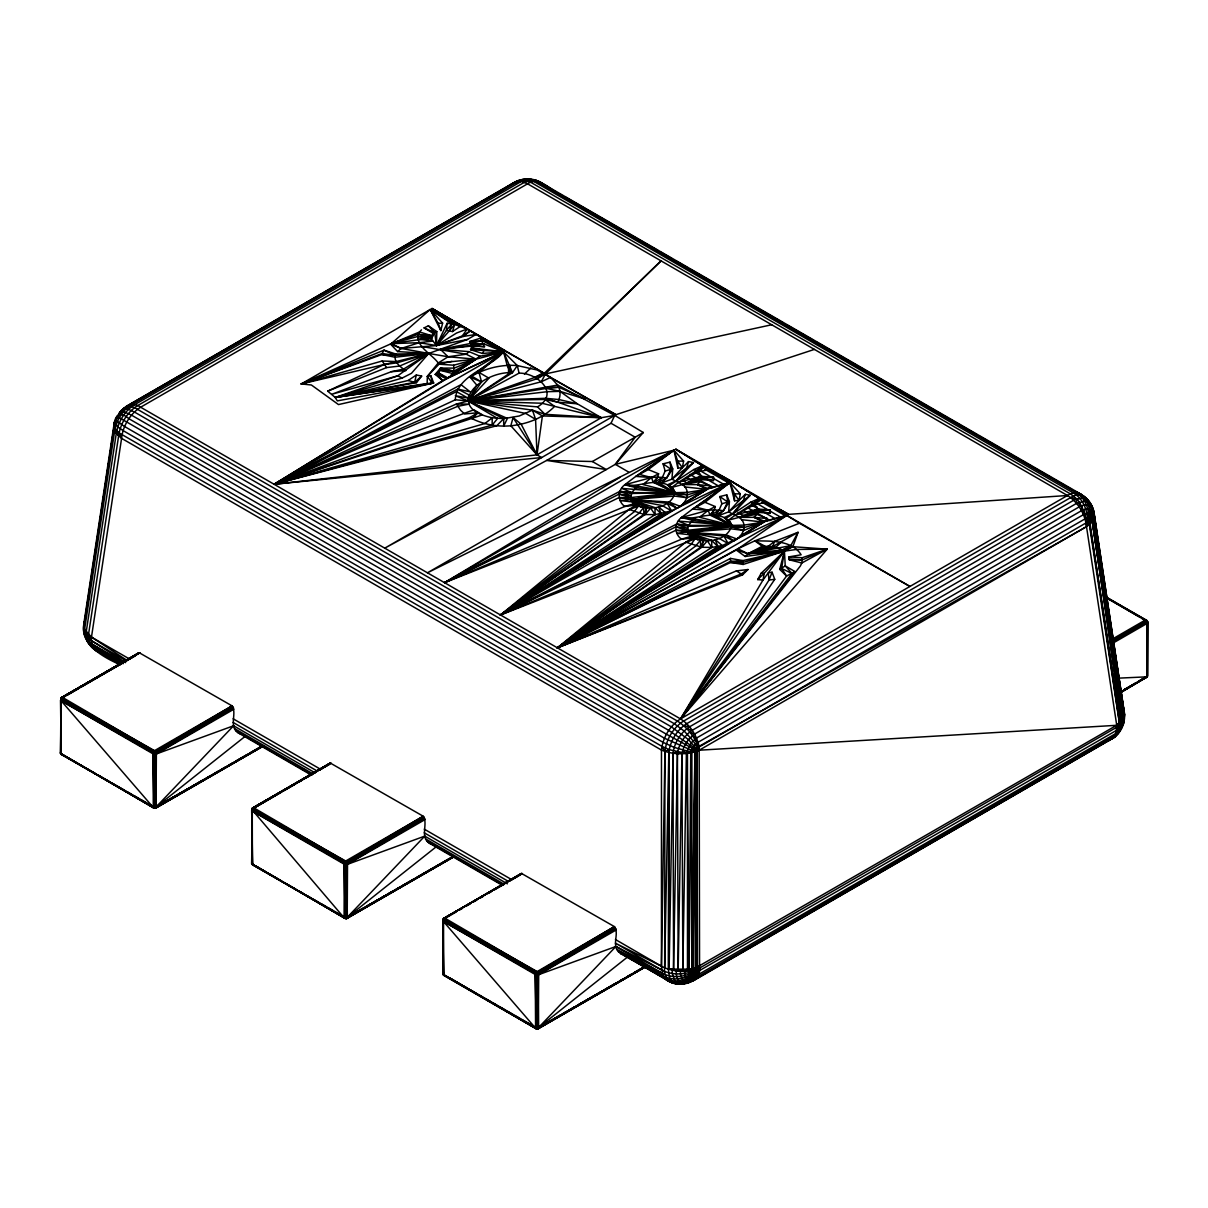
<?xml version="1.0" encoding="UTF-8"?>
<svg xmlns="http://www.w3.org/2000/svg" width="1208" height="1208" viewBox="0 0 1208 1208"><rect width="100%" height="100%" fill="white"/><g stroke="black" fill="none" stroke-linecap="round" stroke-linejoin="round"><path stroke-width="1.5" d="M87.595 641.931L83.88 631.829L83.865 624.415L85.179 620.55C76.376 642.913 103.918 657.681 120.256 664.747M677.764 983.886C669.096 984.097 663.252 976.124 664.687 967.819L664.928 751.421C666.303 739.251 673.264 727.609 683.653 721.025L1070.605 497.62C1081.84 489.482 1092.847 502.332 1094.071 513.098L1124.301 712.176C1125.78 722.006 1121.522 732.471 1113.308 738.148L1117.415 733.92L1117.43 729.843L1086.505 526.643C1085.192 514.2 1078.125 502.211 1067.464 495.506L527.579 183.812L521.358 181.411L515.816 181.698L126.538 406.235L121.208 410.614L118.414 414.933L119.637 412.336L123.956 408.878L128.516 409.361L134.405 412.004L674.291 723.713L684.166 731.067L693.15 740.836L699.175 750.213L699.553 966.098C702.376 984.928 675.332 988.869 664.506 978.329L618.436 951.723C611.595 944.656 619.568 933.527 614.374 926.596L521.463 873.414L443.291 918.76L442.838 974.161L537.243 1029.065L645.676 966.747M1105.139 596.782L1145.894 619.961L1147.6 622.905L1147.374 676.752L1120.662 692.562M1113.731 639.53L1145.894 620.957L1147.524 621.471L1147.374 676.752L1119.816 692.954L1146.92 676.842L1146.905 620.534L1145.033 620.217L1111.239 639.727M310.954 774.841L238.052 732.758C228.493 726.446 237.266 713.369 232.057 705.865L139.147 652.682L60.974 698.028L60.521 753.43L154.926 808.333L263.797 745.804M502.12 885.207L429.218 843.124C419.644 836.812 428.417 823.735 423.208 816.23L330.297 763.048L252.125 808.394L251.672 863.795L346.077 918.699L452.894 857.318M455.295 399.803C456.594 374.888 490.448 368.455 503.54 351.815L517.311 365.571L519.062 373.136C537.016 372.698 560.467 393.174 537.515 406.885L455.295 399.803L274.11 484.272L541.697 457.545L537.001 454.857L510.818 425.79C496.745 427.028 482.309 424.28 469.867 417.515L274.11 484.272L442.687 380.596L503.54 351.815L512.479 372.653L468.1 400.981L456.413 404.016L274.11 484.272L537.001 454.857L601.357 417.696L614.691 415.401L643.305 432.509L615.31 464.34L427.451 572.803L673.958 450.206L683.607 461.094L682.339 467.738L671.95 479.153L661.561 482.943C649.134 480.406 637.311 487.473 624.702 484.801C617.439 490.161 617.303 501.305 624.838 506.454L636.269 505.095C648.802 511.392 671.542 507.873 674.94 492.683C672.841 486.884 667.284 483.97 661.561 482.943L666.756 477.855L672.72 468.825L670.032 462.12L663.086 463.812L665.14 471.044L662.437 477.296L658.42 482.475L674.94 492.683L687.624 494.767L729.934 482.521L740.308 493.846L739.039 500.474L728.666 511.905L718.277 515.695C705.85 513.143 694.011 520.21 681.403 517.537C674.155 522.898 674.019 534.042 681.554 539.191L692.984 537.847C705.502 544.129 728.258 540.61 731.655 525.42C729.556 519.621 723.985 516.722 718.277 515.695L723.471 510.606L729.421 501.577L726.748 494.857L719.802 496.564L721.84 503.781L719.138 510.033L715.121 515.212L731.655 525.42L744.339 527.503L786.831 515.363L909.941 586.454L799.424 523.245L762.55 500.61L788.597 514.351L1067.464 495.506C1080.556 486.824 1094.055 503.192 1094.191 515.68L1124.24 717.628L1123.259 721.901L1117.43 729.843L697.56 971.715L696.412 969.36L696.216 749.126L668.749 730.387L128.863 418.693C119.864 410.735 115.198 414.676 113.899 425.231L83.805 623.887C82.733 631.406 84.59 640.331 91.989 644.06L123.367 663.66M683.668 983.825L694.026 980.428L1113.036 738.133L1115.754 733.558L1116.69 727.276L1119.348 726.31L1120.843 721.538L1089.42 522.717L1086.022 522.943L696.85 748.281L694.917 751.754L693.754 968.106L692.969 969.148C691.52 972.727 695.159 977.045 698.692 974.343L1115.754 733.558L1120.692 727.609L1121.477 721.75L1124.301 714.894L1123.259 720.255L1116.69 727.276L699.628 968.061C689.436 976.532 673.973 979.462 661.984 973.135L616.941 949.367L663.011 976.004C675.015 982.33 690.916 977.755 699.628 968.061L697.469 966.913L696.789 751.149L695.657 750.062L666.423 734.207L116.919 416.337L113.899 427.934L116.285 433.4L121.585 438.353L661.471 750.062C673.339 754.94 687.276 755.03 699.175 750.213L1086.505 526.643L1089.344 524.393L1091.171 514.291L1088.982 502.588L1087.019 499.372L1082.323 497.847L1073.655 500.263L686.703 723.683C676.873 729.979 670.229 740.942 668.809 752.493L664.687 967.819C675.695 972.214 688.635 972.833 699.628 968.061C698.768 983.584 680.331 987.027 668.749 981.213L618.436 951.723L663.011 976.004L664.506 978.329C675.257 984.203 688.817 979.612 696.895 971.262L692.969 972.5M156.194 807.91L154.005 807.412L154.7 752.146L232.902 706.62L155.575 753.097L156.194 807.91L154.926 808.333L61.246 754.396L60.974 698.028L139.147 652.682L61.246 697.846L60.521 753.43L153.96 808.107L155.696 808.107L264.114 745.593M64.1 696.91L60.883 698.768L61.155 700.791L155.243 754.2L155.47 807.82L61.246 754.396L61.095 699.492L62.197 697.212L156.376 752.252L156.058 807.02L154.926 808.333M347.36 918.276L345.171 917.778L345.85 862.512L424.068 816.985L346.741 863.448L347.36 918.276L346.077 918.699L252.412 864.747L251.868 833.143M281.041 792.373L252.049 809.134L251.657 810.523L346.409 864.566L346.62 918.171L252.412 864.747L252.246 809.858L253.363 807.578L347.526 862.618L347.209 917.385L346.077 918.699M538.511 1028.642L536.322 1028.144L537.016 972.878L615.219 927.336L537.892 973.814L538.511 1028.642L537.243 1029.065L443.562 975.113L443.155 925.041L443.321 975.128L536.276 1028.823L538.013 1028.823L644.8 967.261M521.463 873.414L443.291 918.76L442.717 920.164L443.472 921.508L537.56 974.932L537.786 1028.536L442.838 974.161L442.823 920.889L444.514 917.944L538.692 972.984L538.375 1027.751L537.243 1029.065M1117.415 733.92L697.544 976.879C692.335 980.866 687.02 974.494 689.119 969.239L690.734 752.78L691.882 968.62L696.412 969.36M692.969 969.148L696.654 968.121L695.959 967.517L693.754 968.106L699.628 968.061C694.509 977.151 683.683 983.69 673.037 982.376L669.776 978.48L668.296 969.163L692.969 969.148L694.917 751.754L692.426 748.401L694.404 745.472L698.043 742.301L1084.995 518.896L1088.635 517.87L1090.613 518.519L1091.987 520.165L1121.915 720.346L1116.615 725.313L697.469 966.913M1146.996 669.005L1146.905 620.534L1146.573 622.029L1112.825 641.508M1121.643 723.894L1119.438 725.132L1118.276 723.985L1116.69 727.276L1121.87 727.352L1123.938 716.148L1093.587 518.323C1093.089 513.324 1087.094 512.298 1083.425 514.668L696.472 738.073L691.58 742.543L687.005 750.968L689.119 969.239L691.882 968.62L694.917 751.754L664.476 738.224L124.605 426.53L117.418 421.592L115.711 419.282L116.708 418.059M125.617 662.633L88.728 638.881L84.877 634.366L83.805 626.605L115.047 420.746L114.005 424.778L113.899 427.934L116.104 419.689L115.047 420.746C111.71 426.696 117.176 432.086 122.083 434.654L661.969 746.363L664.928 751.421L661.456 966.204L663.011 976.004M1118.306 731.338L1119.937 730.9L1116.69 727.276L1119.438 723.048L1090.084 523.608L1092.228 515.242L1091.866 507.602L1088.982 502.588L1084.603 501.169L1076.539 503.389L689.587 726.793C680.587 732.637 674.426 742.633 673.007 753.233L669.141 968.62L668.809 752.493L668.296 969.163L672.327 969.163L672.222 970.205L676.48 969.616C675.438 975.218 677.643 983.161 684.392 983.463L693.422 978.057L697.56 971.715L689.073 980.171L678.73 983.599L674.94 981.017L672.222 973.452L672.222 970.205L673.551 969.375L677.416 753.656C678.805 744.279 684.302 735.536 692.214 730.296L1079.182 506.892C1083.591 504.129 1090.688 503.978 1093.059 509.459L1093.21 519.289L1123.259 720.255L1119.438 725.132M697.726 974.811L699.009 973.029L698.42 971.745L694.721 977.967L689.647 982.119C682.656 983.705 679.274 975.445 680.723 969.752L676.344 970.93L678.171 969.752L681.916 753.716L683.773 747.254L688.439 739.583L694.54 734.102L1081.492 510.697C1085.932 507.707 1093.149 508.9 1094.086 514.88L1093.21 519.289L1090.779 522.837L1094.086 514.88C1093.119 504.234 1085.207 495.386 1075.271 491.535M436.798 331.581L433.355 333.468L424.084 327.897L428.372 325.798L436.798 331.581L436.496 345.548L401.162 348.448L390.531 344.099L419.523 331.958L421.486 329.844M517.311 365.571C500.837 364.227 484.166 368.606 470.078 377.123L476.798 385.126L468.1 400.981L507.375 418.436L503.706 426.092L503.691 418.663L492.26 417.787L484.876 423.54L274.11 484.272L457.696 389.067L468.659 394.744L468.1 400.981L546.529 388.402L559.999 391.362L577.318 403.804L601.357 417.696L545.034 414.314L532.471 410.161L519.259 415.99L503.691 418.663L496.775 425.744L274.11 484.272L456.443 391.573L467.874 398.066L455.325 395.665L468.1 400.981L510.456 372.698L507.179 365.42L503.54 351.815L479.969 356.224L446.537 378.829L274.11 484.272L492.094 425.156L492.26 417.787C442.234 407.232 481.75 370.962 512.479 372.653L517.311 365.571L537.243 370.026L615.959 414.676L814.403 349.399M1076.539 503.389L1076.675 498.859L1070.605 493.996L530.72 182.302L524.347 179.977L518.308 180.49L513.491 182.831L126.538 406.235L121.208 410.614M492.094 425.156L497.605 418.481L468.1 400.981L534.646 377.485L543.328 372.774L476.058 334.435L467.511 339.463L428.719 353.461L383.978 364.605L327.7 391.15L335.22 397.477L427.134 383.525L427.36 376.352L438.172 363.004L448.077 356.768L466.212 354.231L469.066 351.649L479.969 356.224M671.663 487.443L701.259 479.606L713.52 480.558L713.626 477.251L701.38 476.314L678.941 482.143L671.663 487.443A19.645 11.34 0 0 1 674.94 492.683L687.397 492.366L706.982 489.361L710.727 485.827L700.111 481.584L682.444 484.589L671.95 479.153L672.72 468.825L665.14 471.044M728.379 520.195L757.96 512.343L770.236 513.294L770.342 509.987L758.096 509.051L735.657 514.88L728.379 520.195A19.645 11.34 0 0 1 731.655 525.42L744.113 525.102L763.698 522.098L767.442 518.579L756.812 514.321L739.145 517.341L728.666 511.905L729.421 501.577L721.84 503.781M1079.182 506.892L1079.363 502.105L1076.675 498.859L1070.605 497.62M1084.995 518.896L1085.222 513.989L1079.363 502.105M1081.492 510.697L1081.719 505.79M1083.425 514.668L1083.697 509.776M251.672 862.693L253.076 865.29L253.635 864.777L251.672 863.795L252.397 808.212L330.297 763.048L251.732 809.39L344.446 918.186M1085.222 513.989L1086.505 526.643L699.054 746.363L699.175 750.213L1116.615 725.313M115.877 420.882C119.652 411.445 129.739 399.274 140.626 407.217L680.512 718.911L791.965 573.468L785.245 565.888L784.43 551.12L743.162 564.453L730.508 562.475L730.523 558.413L742.845 560.618L784.43 551.12L792.856 546.696L827.208 549.157L680.512 718.911C669.851 725.615 662.784 737.605 661.471 750.062L661.456 966.204L615.431 939.507M1086.777 522.581L1087.245 526.069C1088.831 513.838 1084.603 499.825 1073.655 493.121L533.77 181.427C519.032 173.106 505.986 190.351 493.589 194.971M619.885 477.402L444.529 582.664L619.145 497.515L631.074 499.538L638.383 506.122L634.185 511.815L500.489 614.978L675.861 530.252L687.79 532.275L695.098 538.859L500.489 614.978L629.066 509.429L636.269 505.095C627.103 501.003 631.014 489.376 638.926 486.416L674.94 492.683L669.232 485.676L693.83 469.534L702.271 465.79L731.701 481.494L786.831 515.363L736.246 550.018L557.401 647.835L685.782 542.166L692.984 537.847C683.819 533.74 687.73 522.128 695.627 519.153L731.655 525.42L725.948 518.413L750.546 502.271L758.986 498.542L788.597 514.351L675.74 449.18L703.177 466.197L678.941 482.143L697.982 471.784L704.445 466.907L729.934 482.521L734.419 493.861L739.039 500.474L745.276 494.314L750.228 495.295L732.954 513.506L724.241 517.598L731.655 525.42L676.827 533.332L689.224 534.676L695.098 538.859L690.9 544.551L557.401 647.835L742.573 574.872L747.948 569.527L736.412 570.886L557.401 647.835L695.627 546.076L700.368 540.354L700.67 547.149L557.401 647.835L741.002 574.057L747.948 569.527M467.511 339.463L436.496 345.548L431.347 338.904L431.543 335.613L419.523 331.958C412.411 345.699 433.355 354.367 439.002 364.182L453.71 365.209L503.54 351.815L480.316 338.255L469.61 341.562L471.618 346.062L484.529 346.711L480.316 338.255M1123.259 720.255L1093.587 518.323L1094.071 513.098L1124.557 714.97L1124.24 717.628L1094.191 515.68L1124.24 719.772M153.28 807.82L153.129 752.644L61.095 699.492L61.246 697.846L138.497 653.166L138.225 654.087M344.099 917.431L344.28 863.01L252.246 809.858L252.397 808.212L329.663 763.531L319.712 770.04M442.823 920.889L443.562 975.113L443.562 918.578L520.814 873.897L520.542 874.819M505.321 350.788L467.164 328.984L454.631 324.469L447.141 323.261L446.416 330.388L436.496 345.548L419.206 342.695L391.271 343.646L301.275 383.933L311.392 384.99L338.497 404.574L433.687 382.996L430.909 375.869L427.36 376.352L432.207 383.238L433.687 382.996L337.319 400.89L335.22 397.477L397.689 375.854L428.719 353.461L448.077 356.768L476.133 359.184L447.896 377.938L438.142 372.683L435.318 374.45L442.687 380.596L436.45 373.906L440.074 370.282L440.482 368.093L454.223 368.108L476.133 359.184L466.212 354.231L422.03 346.515M1121.16 726.355L1119.348 726.31L1123.017 723.668L1124.195 720.3L1123.319 724.438L1118.955 727.578L1121.296 729.179L1120.178 728.243M743.162 564.453L742.845 560.618L730.312 561.463L557.401 647.835L701.803 547.269L707.314 540.837L711.784 547.405L722.248 545.578L786.831 515.363L764.709 521.267L754.109 517.341L739.145 517.341C748.794 524.121 742.875 537.243 733.603 540.988L557.401 647.835L730.508 562.475L742.618 562.505L784.43 551.12L781.621 568.455L786.559 576.065L680.512 718.911C690.191 724.921 696.669 735.34 699.054 746.363M97.304 650.735L101.412 652.607C93.771 652.32 90.675 643.668 91.476 637.114L121.585 438.353C122.914 425.896 129.981 413.921 140.626 407.217L527.579 183.812C540.036 175.387 550.742 191.242 561.494 194.896M119.456 413.529L120.377 411.596L123.488 411.596L131.506 415.159L671.391 726.854L688.439 739.583L698.103 750.636L697.56 747.51M542.407 415.945L537.001 454.857L513.068 417.575L510.818 425.79C526.884 424.129 543.192 418.149 554.593 406.371L601.357 417.696L542.407 415.945L532.471 410.161L468.1 400.981L481.554 381.97L479.002 372.396L503.54 351.815L482.219 340.535L469.61 341.562M744.339 527.503L731.761 526.794L687.79 532.275L711.708 540.369L711.784 547.405L557.401 647.835L737.892 548.764L754.879 540.822C770.296 541.26 791.557 539.659 801.146 554.789L789.05 556.858L789.307 559.802L801.81 563.004L827.208 549.157L796.767 549.429L745.185 556.495L736.246 550.018L748.084 553.747L784.43 551.12L779.749 569.406L786.559 576.065L794.894 571.535L785.245 565.888L779.749 569.406M87.112 607.609L87.655 603.909M88.214 600.21L88.758 596.51M90.691 583.57L91.249 579.87M91.793 576.171L92.352 572.471M93.182 566.914L93.726 563.215M94.284 559.515L94.843 555.816M95.387 552.116L95.945 548.417M96.489 544.717L97.32 539.176M97.878 535.476L98.422 531.777M98.98 528.077L99.524 524.378M100.083 520.678L100.913 515.121M101.457 511.422L102.016 507.722M102.559 504.023L104.492 491.082M105.051 487.383L105.594 483.683M106.153 479.984L109.188 459.644M109.747 455.945L110.562 450.388M111.121 446.688L114.715 422.649M126.78 660.232L91.476 637.114L84.605 629.353L114.7 430.682C116.723 420.324 122.355 410.252 131.506 404.62L518.459 181.215C524.816 177.516 532.939 178.603 539.296 181.683L1081.492 494.495L1087.91 500.746M120.105 664.355L91.733 647.261L86.191 632.056L116.285 433.4C118.248 422.015 124.439 410.977 134.405 404.816L521.358 181.411L529.98 178.965L541.607 182.801L536.035 180.203M539.296 181.683L533.423 179.735L524.438 182.287L137.47 405.692C127.006 412.215 120.317 423.887 118.611 435.982L88.501 634.638L88.728 638.881M88.305 600.225L88.879 596.525M126.402 660.867L91.476 640.769L88.501 634.638L84.877 631.105L83.805 625.125M802.157 557.749L789.05 556.858L789.307 559.802L802.384 559.848L827.208 549.157L802.157 557.749L801.81 563.004L800.36 566.008L680.512 718.911L1067.464 495.506M535.597 1028.552L535.235 974.494L536.02 972.244L614.374 926.596L537.741 972.093M695.098 538.859L690.885 536.367L681.554 539.191L500.489 614.978L676.888 508.251C686.159 504.506 692.078 491.384 682.444 484.589L701.38 476.314L701.259 479.606M1119.937 730.9L1115.482 736.276L1108.808 740.579L1114.893 736.895L1117.43 729.843L1118.563 731.112L1118.381 733.482M402.113 378.089L397.689 375.854L332.019 394.201L391.362 371.687L403.593 369.104L428.719 353.461L401.162 348.448L391.271 343.646L430.229 309.49L440.829 330.584L442.611 323.095L430.229 309.49L301.275 383.933L383.978 364.605L396.873 362.868L428.719 353.461L411.49 373.287L402.113 378.089L335.22 397.477L432.207 383.238L430.909 375.869M335.22 397.477L414.601 382.317L416.352 374.993L421.668 376.081L416.473 382.649L335.22 397.477L408.183 380.49L416.352 374.993M739.039 500.474L734.524 500.776L729.934 482.521L500.489 614.978L643.955 514.412L643.653 507.617L638.911 513.34L500.489 614.978L676.586 524.076L687.548 528.319L675.755 526.884L500.489 614.978L645.102 514.517L646.673 507.994L631.074 499.538L620.112 500.595L632.524 501.939L638.383 506.122L444.529 582.664L673.958 450.206L677.718 461.124L682.339 467.738L688.56 461.577L693.513 462.543L676.238 480.769L667.526 484.846L674.94 492.683L631.074 499.538L640.995 507.013M685.782 542.166L701.803 547.269L703.388 540.746L687.79 532.275L731.217 528.817L743.735 530.493L763.698 522.098L754.109 517.341L756.812 514.321M692.426 748.401L691.656 750.002L693.694 752.086L687.005 750.968L686.386 753.43L682.852 969.752L684.785 971.353C683.215 977.861 690.493 983.282 695.974 978.933M1087.245 526.069C1090.839 514.381 1087.427 499.568 1076.539 492.924L533.423 179.735M757.96 512.343L758.096 509.051L739.145 517.341L758.352 510.954L770.342 509.987M452.517 331.566L460.58 326.266L430.229 309.49L451.883 323.88L446.416 330.388L452.517 331.566L454.631 324.469L430.229 309.49L438.187 323.367L440.829 330.584M1090.084 523.608L1091.398 519.214L1088.242 525.269C1091.579 514.699 1089.963 502.211 1081.492 494.495M1146.92 674.653L1146.92 676.842L1117.128 678.216M619.145 497.515L630.682 497.59L674.94 492.683L653.196 482.324L657.59 477.115L658.602 473.808L648.273 469.565L635.755 476.405L624.702 484.801L636.782 487.836L674.94 492.683L654.585 482.234L657.59 477.115L666.756 477.855L670.953 469.233L670.032 462.12M675.861 530.252L687.382 530.327L731.655 525.42L709.911 515.061L714.306 509.867L715.302 506.56L704.974 502.301L692.471 509.142L681.403 517.537L693.498 520.572L731.655 525.42L711.301 514.986L714.306 509.867L723.471 510.606L727.669 501.969L726.748 494.857M688.56 461.577L686.642 467.874L676.238 480.769M745.276 494.314L743.343 500.61L732.954 513.506M745.185 556.495L748.084 553.747L772.788 546.514L774.494 541.395L798.05 532.32L792.856 546.696L782.558 549.897L748.084 553.747L737.892 548.764M428.372 325.798L434.699 332.547L436.496 345.548L449.361 330.781L451.883 323.88M688.892 971.021L687.473 969.375L687.473 753.339L691.051 751.633L691.656 750.002M390.531 344.099L397.628 351.588L401.162 348.448L419.206 342.695L432.63 341.079L417.908 339.116L431.347 338.904L433.355 333.468L431.135 336.775L417.726 336.519L391.271 343.646L431.029 337.938L433.355 333.468M772.078 572.199L774.751 579.342L680.512 718.911L763.003 580.051L768.212 572.939L772.078 572.199L769.043 580.021L680.512 718.911L794.894 571.535M629.066 509.429L643.955 514.412L646.673 507.994M700.67 547.149L703.388 540.746M448.077 356.768L440.391 349.323L470.878 343.434L483.94 343.902L503.54 351.815L482.43 353.446L470.531 349.701L471.346 347.889L503.54 351.815L471.739 376.126L481.554 381.97L470.078 377.123M83.865 624.415L84.605 621.305M327.7 391.15L386.575 367.594L399.697 366.024L428.719 353.461L395.831 354.035C392.524 361.252 400.527 367.292 405.903 370.584L391.362 371.687M614.691 415.401L384.748 548.16L546.665 460.429L611.037 423.268L614.691 415.401L557.673 385.065L550.606 377.409L545.427 373.936L537.137 378.753L468.1 400.981L503.691 418.663M519.062 373.136L468.1 400.981L545.034 399.44L557.734 402.173C560.769 396.964 560.905 390.214 557.673 385.065L468.1 400.981L488.968 378.195L479.002 372.396M1118.11 674.275L1124.557 714.97M1120.994 729.164L1122.398 726.038L1121.749 725.011M120.619 412.275C123.578 405.48 131.914 405.239 137.47 409.331L677.356 721.04C687.79 727.639 696.11 738.179 699.175 750.213M153.129 752.644L154.533 750.651L232.057 705.865L155.424 751.376M344.28 863.01L345.684 861.017L423.208 816.23L346.59 861.727M535.446 973.361L443.411 920.224L444.514 917.944L522.309 873.475L443.562 918.578M513.068 417.575L521.146 424.159L537.001 454.857L535.582 419.357L525.873 413.514L468.1 400.981L541.335 381.743L545.427 373.936L661.063 260.868L544.264 373.287L537.137 378.753M431.347 338.904L434.699 332.547L424.084 327.897M790.787 545.623L798.05 532.32L772.788 546.514L762.203 546.288L748.084 553.747L790.787 545.623L782.558 549.897L772.788 546.514M94.888 773.165L61.472 753.988L60.627 753.43L61.155 751.557M447.141 323.261L436.496 345.548L463.313 336.428L476.058 334.435L431.996 308.463L460.58 326.266M251.777 863.795L345.111 918.473L363.955 907.903M774.751 579.342L769.043 580.021L768.212 572.939L784.43 551.12L764.196 573.332L763.003 580.051L757.688 579.583L761.191 573.226L784.43 551.12L782.558 549.897M482.43 353.446L484.076 350.486L503.54 351.815L274.11 484.272L482.43 414.873L473.838 409.784L274.11 484.272L460.988 384.657L470.154 391.83L457.696 389.067M1119.393 731.565L1121.039 728.877M1119.197 724.166L1122.927 718.775L1092.228 520.98L1121.915 720.346M124.605 408.017L121.842 411.218M467.164 328.984L462.392 335.915L436.496 345.548L456.594 333.015L467.164 328.984L431.996 308.463L544.264 373.287L534.646 377.485M1120.933 691.927L1147.6 675.891L1147.6 621.939L1146.739 620.444L1105.728 596.722M628.885 472.207L615.31 464.34L635.181 437.221L643.305 432.509M695.884 975.143L698.42 971.745M120.377 411.596L114.7 422.045L117.825 426.937L123.095 430.607L662.981 742.301L674.23 747.42L687.005 750.968M694.343 974.645L696.895 971.262M453.71 365.209L453.861 371.082L440.074 370.282L435.318 374.45L440.482 368.093L453.861 371.082L476.133 359.184L438.172 363.004M449.361 330.781L454.631 324.469M442.943 974.161L443.472 972.289M643.955 514.412L645.102 514.517L650.614 508.1L655.068 514.653L671.452 510.818L729.934 482.521L705.834 467.874L731.701 481.494L759.892 498.934L735.657 514.88L754.698 504.521L761.161 499.644L753.248 503.57L750.546 502.271M450.584 375.794L453.861 371.082L440.452 369.301L435.318 374.45M713.626 477.251L701.652 478.217L682.444 484.589L697.394 484.604L700.111 481.584M314.608 772.531L233.597 725.766L156.058 807.02L263.314 745.759M507.375 883.818L424.763 836.117L347.209 917.385L452.849 857.061M427.36 376.352L439.002 364.182L451.913 361.358M472.101 418.693L478.036 412.713L464.672 413.997L460.595 410.252L456.413 404.016L469.172 404.091L457.636 406.356L274.11 484.272M780.942 542.407L775.974 547.194L748.084 553.747L764.8 546.061L754.879 540.822L799.424 523.245M757.688 579.583L764.196 573.332L761.191 573.226M524.453 374.042L530.931 367.927M1121.87 727.352L1122.398 726.038M60.974 752.795L61.246 754.396L60.506 700.172M252.623 864.354L251.657 810.523M408.183 380.49L414.601 382.317L421.668 376.081M702.271 465.79L696.533 470.818L693.83 469.534M758.986 498.542L753.248 503.57L757.431 507.496M1145.894 676.873L1145.033 677.612L1145.894 677.869M513.264 183.782L515.62 181.804L523.004 179.645M1123.229 709.821L1123.062 708.945M658.602 473.808L651.505 477.507L642.973 484.544L674.94 492.683L631.603 493.468L619.87 491.324L444.529 582.664L624.838 506.454L634.17 503.63L638.383 506.122M715.302 506.56L708.22 510.244L699.689 517.281L731.655 525.42L688.303 526.205L676.586 524.076L688.741 525.389L731.655 525.42L678.322 521.101L688.741 525.389M152.933 807.065L61.155 700.791L60.883 698.768L61.004 721.387M535.25 1027.797L443.472 921.508L443.2 919.499M244.575 736.82L156.058 807.02L262.045 746.121M704.974 502.301L729.934 482.521L707.994 488.53L697.394 484.604L710.727 485.827M774.494 541.395L768.59 546.076L748.084 553.747M437.205 846.008L347.209 917.385L453.211 856.487M626.892 957.536L538.375 1027.751L644 967.427M693.513 462.543L671.95 479.153M750.228 495.295L728.666 511.905M514.94 183.299L517.688 181.215M648.273 469.565L673.958 450.206L677.809 468.04L682.339 467.738M684.785 971.353L687.473 969.375M1091.987 520.165L1093.21 519.289L1123.5 717.643M615.31 464.34L673.958 450.206L639.138 474.382L651.505 477.507L657.59 477.115M673.958 450.206L635.755 476.405L651.505 477.507L653.196 482.324M680.557 971.323L682.852 969.752L681.916 753.716M687.624 494.767L675.046 494.057L631.074 499.538L654.993 507.632L655.068 514.653L500.489 614.978L671.452 510.818L667.148 503.268L631.074 499.538L650.614 508.1M654.585 482.234L662.437 477.296M661.154 513.898L500.489 614.978L665.533 512.841L658.526 506.847L661.154 513.898L654.993 507.632M711.301 514.986L719.138 510.033M786.831 515.363L557.401 647.835L717.869 546.65L715.242 539.599L722.248 545.578L557.401 647.835L730.523 558.413M667.148 503.268L676.888 508.251L706.982 489.361L697.394 484.604M697.711 539.75L687.79 532.275L723.864 536.005L733.603 540.988L763.698 522.098L741.47 519.666M557.401 647.835L728.167 543.57L723.864 536.005M476.133 359.184L452.562 373.498L440.074 370.282L438.142 372.683L446.537 378.829L436.45 373.906M61.155 700.791L152.918 753.762L155.243 754.2L233.673 708.099L156.376 752.252M683.275 503.419L706.982 489.361L684.755 486.93M739.991 536.171L763.698 522.098L736.684 538.949L725.751 534.812L687.79 532.275L707.314 540.837M252.321 811.157L344.069 864.128L346.409 864.566L424.823 818.465L347.526 862.618M443.472 921.508L535.235 974.494L537.56 974.932L615.989 928.831L538.692 972.984M469.867 417.515L478.036 412.713M1123.953 689.859L1135.309 683.26L1123.953 689.768M155.696 808.107L262.891 746.076M342.74 916.328L346.847 918.457L452.426 857.378M538.013 1028.823L645.208 966.808M129.498 405.178L155.621 390.093M158.882 388.221L170.313 381.622M173.575 379.735L251.944 334.48M255.22 332.593L274.805 321.283M278.067 319.395L289.497 312.797M292.774 310.924L318.897 295.839M322.159 293.952L423.389 235.5M426.651 233.627L438.081 227.028M441.343 225.141L490.327 196.859M67.331 695.038L78.611 688.53M81.827 686.657L120.498 664.324M123.714 662.467L134.994 655.944L60.974 698.028M592.358 461.516L606.31 469.534L546.665 460.429L592.358 461.516L635.181 437.221L611.037 423.268M61.246 697.846L156.421 753.913L233.793 709.277M188.856 788.19L164.545 802.233L176.066 795.664M192.102 786.317L203.442 779.764M206.689 777.892L209.935 776.019M214.798 773.226L218.029 771.353M221.275 769.481L226.138 766.672M229.384 764.8L232.616 762.928M235.862 761.055L247.202 754.502M250.449 752.629L261.789 746.091M284.273 790.515L295.537 783.992M298.769 782.135L301.985 780.277M305.216 778.42L310.048 775.627M316.496 771.897L313.265 773.754L316.496 771.776M252.397 808.212L347.572 864.279L424.959 819.628M345.986 918.201L355.711 912.584M358.957 910.726L362.189 908.854M367.051 906.045L378.406 899.492M381.637 897.62L384.884 895.747M388.13 893.875L392.993 891.066M396.224 889.194L399.471 887.321M402.702 885.449L414.057 878.911M417.289 877.038L449.708 858.314M346.847 918.457L453.649 856.895M444.816 918.563L456.096 912.04M459.312 910.183L462.528 908.325M465.76 906.468L470.591 903.675M473.808 901.802L477.039 899.945M480.256 898.088L483.487 896.23M488.319 893.437L491.535 891.564M494.751 889.707L504.431 884.12M509.263 881.327L518.927 875.755M536.85 971.383L443.985 919.122L538.738 974.645L616.11 929.994M1113.232 642.988L1146.936 623.524M551.724 1020.141L548.492 1022.013L560.014 1015.46M554.97 1018.284L559.832 1015.475M563.079 1013.603L566.31 1011.73M569.557 1009.858L574.419 1007.049M577.666 1005.177L601.977 991.134M605.208 989.276L616.563 982.723M619.795 980.851L623.041 978.978M627.903 976.17L631.15 974.297M634.381 972.425L644.106 966.808M1120.933 691.837L1146.92 676.842M691.746 981.364L1113.036 738.133M644.362 966.853L538.375 1027.751L615.914 946.483L661.456 969.843C672.237 975.807 685.298 974.463 696.487 970.447L689.119 969.239M179.328 793.792L262.634 746M367.217 906.03L378.663 899.462M381.924 897.589L393.355 891.036M396.632 889.163L408.062 882.61M411.324 880.723L452.169 857.303M563.275 1013.572L574.721 1007.019M577.983 1005.147L644.951 966.732M62.197 697.212L139.992 652.743L61.668 698.39L154.533 750.651M253.363 807.578L331.158 763.109L252.819 808.756L345.684 861.017M252.125 808.394L310.063 775.445M319.727 769.949L329.376 764.453M511.95 372.321L510.546 373.121L511.437 373.287M658.42 482.475L666.756 477.855M715.121 515.212L723.471 510.606M444.529 582.664L619.04 494.132L630.833 495.582L619.87 491.324L632.026 492.653L674.94 492.683L621.607 488.364L632.026 492.653M689.194 981.696L686.386 983.055L683.426 982.874M447.896 377.938L503.54 351.815M541.335 381.743L550.606 377.409L615.959 414.676M687.02 497.756L706.982 489.361L679.968 506.212L669.051 502.075L631.074 499.538L674.502 496.065L687.02 497.756L675.046 494.057M664.928 751.421L669.202 749.655L686.386 753.43L682.762 750.017M156.421 753.913L233.597 725.766M347.572 864.279L424.763 836.117M538.738 974.645L615.914 946.483L661.984 973.135M391.271 343.646L418.195 334.269L431.543 335.613M694.917 751.754L696.789 751.149L695.959 967.517L695.959 751.467M396.118 361.57L382.196 360.996L301.275 383.933L383.993 350.154L395.831 354.035M651.505 477.507L624.702 484.801L638.926 486.416M714.306 509.867L708.22 510.244L681.403 517.537L695.627 519.153M677.673 752.01L673.007 753.233L673.551 969.375M470.878 343.434L482.219 340.535M545.427 373.936L771.716 324.756M682.082 752.75L677.416 753.656L678.171 969.752M675.74 449.18L704.445 466.907L696.533 470.818L697.982 471.784L708.598 469.791M754.698 504.521L765.313 502.528M1084.995 498.662L1086.43 498.421M469.066 351.649L440.391 349.323L483.94 343.902M545.034 399.44L554.593 406.371L541.848 403.23L468.1 400.981L547.209 391.709L559.999 391.362L585.442 399.093L558.836 387.255L546.152 387.617M428.719 353.461L394.941 357.221L381.864 354.533L301.275 383.933L382.151 353.536L395.212 355.363L428.719 353.461L397.628 351.588M440.391 349.323L471.618 346.062M546.529 388.402L558.836 387.255M1116.162 734.177L1117.521 734.056M60.521 753.43L60.506 752.327M1109.05 739.024L1111.36 738.873M677.371 982.904L668.749 981.213M438.187 323.367L442.611 323.095M427.134 383.525L432.207 383.238M468.1 400.981L545.699 398.293L558.987 399.546L577.318 403.804L557.734 402.173L545.699 398.293M154.171 753.143L155.575 753.097M345.337 863.509L346.741 863.448M536.488 973.875L537.892 973.814M655.068 514.653L645.102 514.517M711.784 547.405L701.803 547.269M683.607 461.094L677.718 461.124L677.809 468.04M740.308 493.846L734.419 493.861L734.524 500.776M1120.103 728.847L1118.291 728.801L1118.563 731.112M530.856 180.354L534.691 180.49L526.477 178.935M470.531 349.701L484.076 350.486L471.346 347.889M789.428 558.972L802.384 559.848M708.22 510.244L692.471 509.142L729.934 482.521L695.853 507.118L708.22 510.244L709.911 515.061M730.312 561.463L742.618 562.505M754.109 517.341L767.442 518.579M417.726 336.519L431.029 337.938M471.588 345.292L484.529 346.711M1146.86 621.078L1147.6 622.905L1147.524 621.471L1145.033 620.217M414.601 382.317L416.473 382.649M625.351 955.105L620.368 953.49L664.506 978.329M683.758 725.721L689.587 726.793M418.195 334.269L431.135 336.775M631.074 499.538L662.301 505.593L671.452 510.818M687.79 532.275L719.017 538.33L728.167 543.57M701.652 478.217L713.52 480.558M758.352 510.954L770.236 513.294M530.569 179.932L536.654 181.215M686.869 728.726L692.214 730.296M619.04 494.132L630.682 497.59M675.755 526.884L687.382 530.327M731.761 526.794L743.735 530.493M557.734 402.173L601.357 417.696M1083.425 496.231L1084.527 496.669M669.202 749.655L661.969 746.363M689.798 732.063L694.54 734.102M666.423 980.065L669.61 981.53M781.621 568.455L791.965 573.468M93.65 648.998L98.754 652.124C91.642 648.681 85.164 641.78 86.508 633.264M238.052 732.758L240.377 733.905M429.218 843.124L431.543 844.271M664.687 967.819L615.416 943.176L661.456 969.843M742.573 574.872L736.412 570.886M91.476 637.114L129.588 659.039M564.755 196.783L657.726 250.464M660.987 252.336L672.403 258.935M675.665 260.822L687.08 267.406M690.342 269.293L783.312 322.974M786.574 324.846L812.682 339.916M815.944 341.804L908.914 395.484M912.176 397.356L975.777 434.08M979.039 435.967L1072.009 489.648M1145.894 619.961L1147.6 621.939M1106.271 597.854L1146.936 621.32L1142.058 618.466M704.551 469.066L730.629 484.106M761.584 501.984L786.015 516.088M699.16 470.139L725.223 485.193M756.178 503.056L780.625 517.175M694.887 472.313L719.319 486.416M751.904 505.231L760.059 509.927M764.936 512.751L774.721 518.398M690.13 474.517L712.931 487.685M748.779 508.372L769.964 520.603M686.567 477.583L694.706 482.279M743.584 510.501L746.846 512.388M682.611 480.467L687.488 483.291M737.997 512.449L744.521 516.209M233.114 718.775L320.588 769.285M424.265 829.141L511.739 879.65M233.099 722.444L317.327 771.082M424.25 832.81L508.493 881.447M91.989 644.06L123.745 662.346M87.973 642.581L93.016 646.914L121.585 663.388M234.624 728.635L312.374 773.528M425.775 839.001L503.54 883.894M254.375 740.927L257.606 742.799M302.966 768.983L307.829 771.791M440.663 848.484L443.91 850.356M94.526 649.255L119.909 663.902M236.119 730.991L312.253 774.947M427.285 841.357L503.419 885.313M461.003 984.52L449.663 977.952L536.276 1028.823M464.234 986.392L467.481 988.265M470.712 990.137L475.575 992.946M478.821 994.833L482.052 996.706M485.299 998.578L490.161 1001.387M493.408 1003.259L496.639 1005.131M499.886 1007.019L504.748 1009.828M507.979 1011.7L511.226 1013.572M516.088 1016.381L519.319 1018.253M522.566 1020.141L537.137 1028.567M266.606 872.282L255.266 865.713L345.111 918.473M269.837 874.154L281.177 880.707M284.424 882.595L295.764 889.148M298.995 891.021L303.857 893.829M307.104 895.717L310.335 897.589M313.582 899.462L318.444 902.27M321.69 904.143L324.922 906.015M328.168 907.888L333.031 910.711M336.262 912.584L339.508 914.456M98.12 775.038L109.46 781.591M112.706 783.479L124.047 790.032M127.278 791.904L130.524 793.777M133.771 795.649L138.618 798.473M141.864 800.345L145.111 802.218M148.342 804.09L153.205 806.899M1106.317 597.477L1138.812 616.548M153.96 808.107L61.472 753.988M692.471 735.642L696.472 738.073M93.016 646.914L121.54 664.249M543.555 184.537L538.33 181.321L540.248 183.072M719.802 496.564L727.669 501.969M663.086 463.812L670.953 469.233M1082.232 495.537L1079.182 493.377L1079.62 495.069M84.877 631.105L86.191 632.056M754.879 540.822L762.203 546.288M725.751 534.812L733.603 540.988M669.051 502.075L676.888 508.251M697.982 471.784L700.716 474.759M694.827 739.371L698.043 742.301M537.515 406.885L545.034 414.314M442.823 973.059L443.789 974.705M711.708 540.369L717.869 546.65M95.945 650.115L89.317 643.486M1088.921 503.57L1091.232 506.001M691.051 751.633L691.882 752.584L691.882 968.62M386.575 367.594L382.196 360.996M1091.609 508.372L1093.859 511.724M671.391 981.681L671.905 982.648M119.184 432.766L121.585 438.353M83.911 631.542L86.342 638.7L85.692 635.212M1122.972 721.72L1123.47 723.169M532.471 410.161L535.582 419.357M116.874 430.773L118.611 435.982M115.213 428.734L116.285 433.4M1115.482 660.655L1116.071 664.37M1116.66 668.084L1117.234 671.799M1120.435 692.229L1121.024 695.944M1121.598 699.659L1122.187 703.373M1093.195 510.637L1094.584 519.908M1098.223 544.008L1095.143 523.623L1105.456 590.516M1106.03 594.23L1123.999 711.24M1095.173 523.653L1099.431 551.543M1099.99 555.272L1100.563 558.987M1101.122 562.702L1104.233 583.162M1104.807 586.877L1105.365 590.591M1105.939 594.321L1109.05 614.766M1109.624 618.481L1112.734 638.941M1113.308 642.656L1113.867 646.386M1114.44 650.1L1117.551 670.546M1089.344 524.393L1119.438 723.048M1098.782 547.707L1099.34 551.422M1099.899 555.121L1101.847 568.092M1102.406 571.807L1102.964 575.506M1103.523 579.221L1105.471 592.192M1106.03 595.891L1106.588 599.606M1107.147 603.305L1109.11 616.276M1109.669 619.991L1110.227 623.69M1110.786 627.405L1111.33 631.105M1111.889 634.804L1112.734 640.376M1113.293 644.075L1113.851 647.79M1114.41 651.49L1114.969 655.189M1115.528 658.904L1116.358 664.46M1116.917 668.175L1117.476 671.875M1118.034 675.589L1118.593 679.289M1119.152 682.988L1119.71 686.703M1120.541 692.26L1121.1 695.974M1121.658 699.674L1122.217 703.388M1116.449 730.583L1116.72 732.894M114.247 426.726L114.7 430.682M1076.539 492.924L1076.766 495.265M509.957 365.329L510.456 372.698M536.307 974.871L537.786 1028.536M345.156 864.505L346.62 918.171M153.99 754.139L155.47 807.82M535.235 974.494L536.322 1028.144M344.069 864.128L345.171 917.778M152.918 753.762L154.005 807.412M1124.301 712.176L1124.225 715.302M508.538 366.764L508.538 374.238M84.847 622.271L84.847 623.932M382.151 353.536L381.864 354.533L395.212 355.363L383.993 350.154L382.151 353.536M470.501 330.75L463.313 336.428L462.392 335.915L470.501 330.75M1143.402 678.549L1138.54 681.372L1143.402 678.549M161.313 804.09L156.451 806.899L161.359 804.09M545.246 1023.886L540.384 1026.694L545.306 1023.886"/></g></svg>
